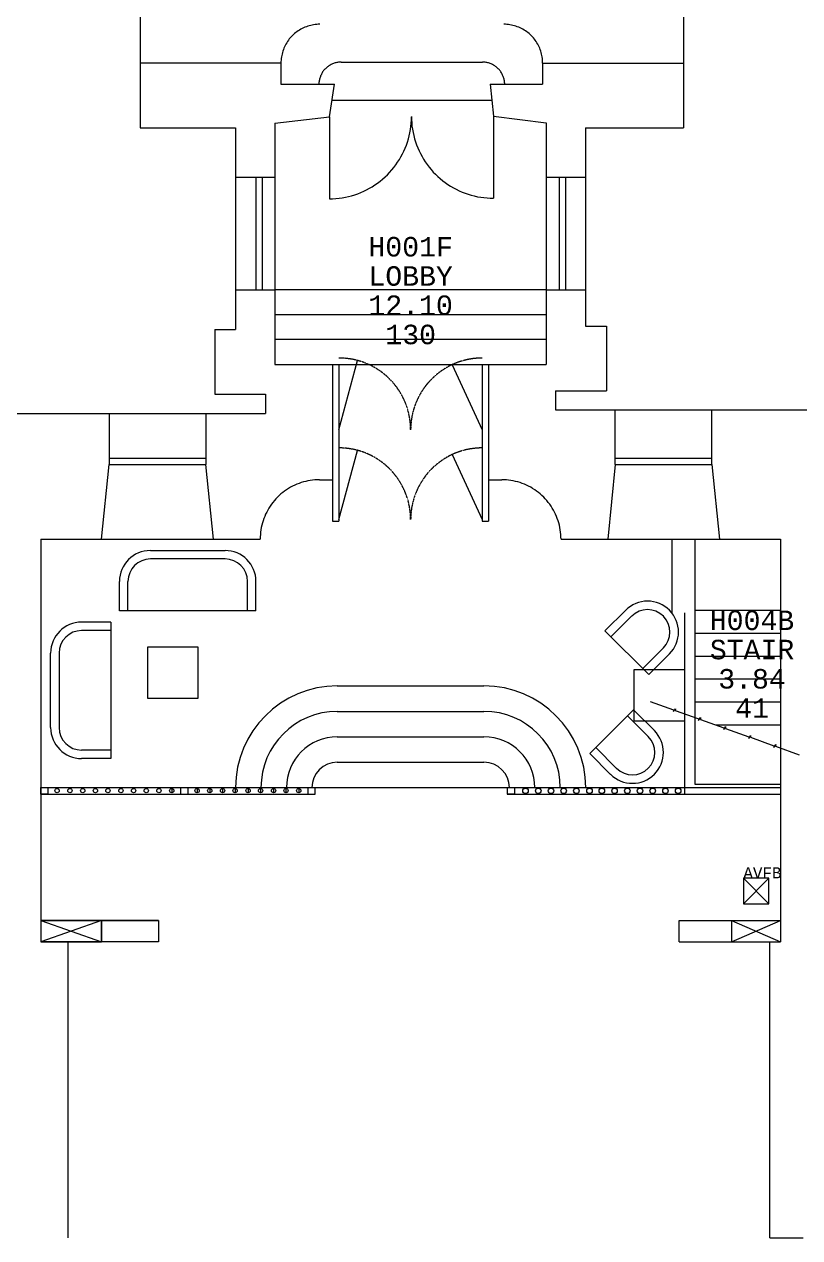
# Model space of a CAD drawing. Extents: x 0 to 84000, y 0 to 59400.
# Drawn here: x 36707 to 45853, y 34423 to 48735 of the extents above; entities that cross this region are included whole.
import ezdxf
from ezdxf.enums import TextEntityAlignment as Align

# ---------------------------------------------------------------- set-up
doc = ezdxf.new("R2010")
doc.units = 0
doc.header["$MEASUREMENT"] = 0
doc.linetypes.add('HIDDEN', pattern=[0.375, 0.25, -0.125])
doc.layers.get('0').update_dxf_attribs({"linetype": 'CONTINUOUS', "lineweight": 0})
for name, color, linetype, lineweight in [('001BUILDING', 7, 'CONTINUOUS', 0), ('001PARTITIONING', 5, 'CONTINUOUS', 0), ('725furniture', 4, 'CONTINUOUS', 0), ('RM$TXT', 7, 'CONTINUOUS', 0)]:
    doc.layers.add(name, color=color, linetype=linetype, lineweight=lineweight)
doc.styles.add('MONOTXT', font='monotxt.shx')

# ---------------------------------------------------------------- blocks, each defined once
blk = doc.blocks.new('19HH0214B')
at = {"linetype": 'HIDDEN'}
for p, q in [((33.167283, 844.359872), (-0.007547, 845.011352)), ((66.290959, 842.406457), (33.167283, 844.359872)), ((99.312407, 839.154118), (66.290959, 842.406457)), ((132.180711, 834.607871), (99.312407, 839.154118)), ((164.84519, 828.774726), (132.180711, 834.607871)), ((197.255477, 821.663677), (164.84519, 828.774726)), ((229.361599, 813.285688), (197.255477, 821.663677)), ((261.114051, 803.653679), (229.361599, 813.285688)), ((292.463871, 792.7825), (261.114051, 803.653679)), ((323.362721, 780.688914), (292.463871, 792.7825)), ((353.762958, 767.39157), (323.362721, 780.688914)), ((383.617706, 752.910969), (353.762958, 767.39157)), ((412.880931, 737.269441), (383.617706, 752.910969)), ((441.507512, 720.491104), (412.880931, 737.269441)), ((469.453309, 702.601828), (441.507512, 720.491104)), ((1248.487333, 720.481383), (1220.541913, 702.592372)), ((1277.113527, 737.25947), (1248.487333, 720.481383)), ((1306.376356, 752.900763), (1277.113527, 737.25947)), ((1336.230698, 767.381144), (1306.376356, 752.900763)), ((1366.630521, 780.678285), (1336.230698, 767.381144)), ((1397.52895, 792.771684), (1366.630521, 780.678285)), ((1428.878342, 803.642692), (1397.52895, 792.771684)), ((1460.630358, 813.274549), (1428.878342, 803.642692)), ((1492.736039, 821.652401), (1460.630358, 813.274549)), ((1525.145881, 828.763332), (1492.736039, 821.652401)), ((1557.80991, 834.596376), (1525.145881, 828.763332)), ((1590.677761, 839.14254), (1557.80991, 834.596376)), ((1623.698753, 842.394813), (1590.677761, 839.14254)), ((1656.82197, 844.348181), (1623.698753, 842.394813)), ((1689.99634, 844.999632), (1656.82197, 844.348181)), ((496.675231, 683.629197), (469.453309, 702.601828)), ((523.131304, 663.602466), (496.675231, 683.629197)), ((548.780735, 642.552515), (523.131304, 663.602466)), ((573.583974, 620.5118), (548.780735, 642.552515)), ((597.502777, 597.514308), (573.583974, 620.5118)), ((620.500261, 573.595498), (597.502777, 597.514308)), ((642.540968, 548.792252), (620.500261, 573.595498)), ((1069.496978, 573.587927), (1047.456562, 548.785039)), ((1092.494158, 597.50639), (1069.496978, 573.587927)), ((1116.412643, 620.503548), (1092.494158, 597.50639)), ((1141.215551, 642.543941), (1116.412643, 620.503548)), ((1166.864639, 663.593585), (1141.215551, 642.543941)), ((1193.320357, 683.620022), (1166.864639, 663.593585)), ((1220.541913, 702.592372), (1193.320357, 683.620022)), ((663.590911, 523.142815), (642.540968, 548.792252)), ((683.617634, 496.686735), (663.590911, 523.142815)), ((702.590256, 469.464807), (683.617634, 496.686735)), ((720.479524, 441.519005), (702.590256, 469.464807)), ((737.257852, 412.892418), (720.479524, 441.519005)), ((969.519021, 441.513329), (952.740908, 412.88715)), ((987.408058, 469.458732), (969.519021, 441.513329)), ((1006.380433, 496.680271), (987.408058, 469.458732)), ((1026.406895, 523.13597), (1006.380433, 496.680271)), ((1047.456562, 548.785039), (1026.406895, 523.13597)), ((752.899371, 383.629188), (737.257852, 412.892418)), ((767.379962, 353.774436), (752.899371, 383.629188)), ((780.677297, 323.374195), (767.379962, 353.774436)), ((792.770873, 292.475341), (780.677297, 323.374195)), ((803.642042, 261.125517), (792.770873, 292.475341)), ((897.228583, 292.471779), (886.357545, 261.122397)), ((909.32201, 323.370196), (897.228583, 292.471779)), ((922.619179, 353.770007), (909.32201, 323.370196)), ((937.099588, 383.624336), (922.619179, 353.770007)), ((952.740908, 412.88715), (937.099588, 383.624336)), ((813.274041, 229.373063), (803.642042, 261.125517)), ((821.65202, 197.266938), (813.274041, 229.373063)), ((828.763059, 164.856648), (821.65202, 197.266938)), ((834.596194, 132.192168), (828.763059, 164.856648)), ((861.236817, 164.85488), (855.403742, 132.190857)), ((868.347777, 197.264716), (861.236817, 164.85488)), ((876.72566, 229.37039), (868.347777, 197.264716)), ((886.357545, 261.122397), (876.72566, 229.37039)), ((839.14243, 99.323863), (834.596194, 132.192168)), ((842.394759, 66.302413), (839.14243, 99.323863)), ((844.348164, 33.178736), (842.394759, 66.302413)), ((844.999634, 0.003906), (844.348164, 33.178736)), ((845.651846, 33.178806), (845.000364, 0.004437)), ((847.605244, 66.302022), (845.651846, 33.178806)), ((850.857548, 99.323011), (847.605244, 66.302022)), ((855.403742, 132.190857), (850.857548, 99.323011))]:
    blk.add_line(p, q, dxfattribs=at)
at = {"linetype": 'Continuous'}
for p, q in [((-0.003149, 0.000844), (218.70076, 816.214844)), ((1332.88989, 765.83252), (1690.00122, 0.003175))]:
    blk.add_line(p, q, dxfattribs=at)
blk = doc.blocks.new('justhh00furn')
at = {"layer": '725furniture', "linetype": 'ByBlock', "lineweight": 0}
for p, q in [((27086, 15018), (27966, 15018)), ((27966, 14918), (27086, 14918)), ((26721, 14308), (26721, 14653)), ((26721, 14308), (26721, 14653)), ((26821, 14308), (26821, 14653)), ((28231, 14308), (28231, 14653)), ((28331, 14308), (28331, 14653)), ((32447, 14070), (32691, 14314)), ((26619, 14174), (26274, 14174)), ((26619, 14174), (26619, 12564)), ((28331, 14308), (26721, 14308)), ((32517, 14000), (32761, 14244)), ((26619, 14074), (26274, 14074)), ((32963, 13554), (32447, 14070)), ((25909, 12929), (25909, 13809)), ((26009, 13809), (26009, 12929)), ((32892, 13625), (33136, 13869)), ((32963, 13554), (33207, 13798)), ((32269, 12622), (32785, 13139)), ((32714, 13068), (32958, 12824)), ((32785, 13139), (33029, 12895)), ((26619, 12664), (26274, 12664)), ((32269, 12622), (32513, 12378)), ((32340, 12693), (32584, 12449)), ((26619, 12564), (26274, 12564)), ((26619, 12564), (26274, 12564))]:
    blk.add_line(p, q, dxfattribs=at)
at = {"layer": '725furniture', "lineweight": 0}
for p, q in [((27051, 13878), (27051, 13278)), ((27651, 13878), (27051, 13878)), ((27651, 13278), (27651, 13878)), ((32788, 13611), (32788, 13011)), ((33388, 13611), (32788, 13611)), ((33388, 13011), (33388, 13611)), ((27051, 13278), (27651, 13278)), ((33275, 13132), (33275, 13132)), ((32788, 13011), (33388, 13011))]:
    blk.add_line(p, q, dxfattribs=at)
at = {"layer": '725furniture', "linetype": 'ByBlock', "lineweight": 0}
for centre, radius, start, end in [((27086, 14653), 365, 90, 180), ((27086, 14653), 265, 90, 180), ((27966, 14653), 365, 0, 90), ((27966, 14653), 265, 0, 90), ((26274, 13809), 365, 90, 180), ((26274, 13809), 265, 90, 180), ((26274, 12929), 365, 180, 270), ((26274, 12929), 265, 180, 270)]:
    blk.add_arc(centre, radius, start, end, dxfattribs=at)
for centre, major_axis, start_param, end_param in [((32949, 14056), (258, 258), 6.283185, 7.853982), ((32949, 14056), (187, 187), 0, 1.570796), ((32949, 14056), (258, 258), 4.712389, 6.283185), ((32949, 14056), (187, 187), 4.712389, 6.283185), ((32771, 12637), (-258, 258), 3.141593, 4.712389), ((32771, 12637), (187, 187), 4.712389, 6.283185), ((32771, 12637), (258, 258), 3.141593, 4.712389), ((32771, 12637), (187, 187), 3.141593, 4.712389)]:
    blk.add_ellipse(centre, major_axis=major_axis, ratio=1, start_param=start_param, end_param=end_param, dxfattribs=at)
blk = doc.blocks.new('650av')
at = {"linetype": 'ByBlock', "lineweight": 0}
for p, q in [((34079, 11152), (34379, 10852)), ((34079, 10852), (34379, 11152)), ((34379, 11152), (34079, 11152)), ((34079, 11152), (34079, 10852)), ((34379, 10852), (34379, 11152)), ((34079, 10852), (34379, 10852))]:
    blk.add_line(p, q, dxfattribs=at)
at = {"lineweight": 0, "style": 'MONOTXT'}
blk.add_text('AVFB', height=130, dxfattribs=at).set_placement((34079, 11152))

msp = doc.modelspace()

# ---------------------------------------------------------------- linework, layer by layer
at = {"layer": '001BUILDING', "linetype": 'Continuous'}
for p, q in [((38073, 52092), (38073, 48278)), ((44481, 52092), (44481, 48277)), ((39953, 48667), (39938, 48658)), ((39968, 48676), (39953, 48667)), ((39984, 48685), (39968, 48676)), ((40000, 48693), (39984, 48685)), ((40017, 48700), (40000, 48693)), ((40034, 48706), (40017, 48700)), ((40051, 48712), (40034, 48706)), ((40068, 48718), (40051, 48712)), ((40085, 48722), (40068, 48718)), ((40103, 48726), (40085, 48722)), ((40120, 48729), (40103, 48726)), ((40138, 48731), (40120, 48729)), ((40156, 48733), (40138, 48731)), ((40174, 48734), (40156, 48733)), ((40192, 48735), (40174, 48734)), ((42382, 48734), (42364, 48735)), ((42400, 48733), (42382, 48734)), ((42418, 48731), (42400, 48733)), ((42435, 48729), (42418, 48731)), ((42453, 48726), (42435, 48729)), ((42471, 48722), (42453, 48726)), ((42488, 48717), (42471, 48722)), ((42505, 48712), (42488, 48717)), ((42522, 48706), (42505, 48712)), ((42539, 48700), (42522, 48706)), ((42555, 48693), (42539, 48700)), ((42571, 48685), (42555, 48693)), ((42587, 48676), (42571, 48685)), ((42603, 48667), (42587, 48676)), ((42618, 48658), (42603, 48667)), ((39812, 48532), (39802, 48516)), ((39822, 48546), (39812, 48532)), ((39833, 48561), (39822, 48546)), ((39844, 48574), (39833, 48561)), ((39856, 48588), (39844, 48574)), ((39869, 48601), (39856, 48588)), ((39881, 48613), (39869, 48601)), ((39895, 48625), (39881, 48613)), ((39909, 48637), (39895, 48625)), ((39923, 48647), (39909, 48637)), ((39938, 48658), (39923, 48647)), ((42633, 48647), (42618, 48658)), ((42647, 48636), (42633, 48647)), ((42661, 48625), (42647, 48636)), ((42674, 48613), (42661, 48625)), ((42687, 48601), (42674, 48613)), ((42700, 48588), (42687, 48601)), ((42712, 48574), (42700, 48588)), ((42723, 48560), (42712, 48574)), ((42734, 48546), (42723, 48560)), ((42744, 48531), (42734, 48546)), ((42754, 48516), (42744, 48531)), ((39747, 48384), (39743, 48367)), ((39752, 48402), (39747, 48384)), ((39757, 48419), (39752, 48402)), ((39763, 48436), (39757, 48419)), ((39769, 48452), (39763, 48436)), ((39777, 48469), (39769, 48452)), ((39784, 48485), (39777, 48469)), ((39793, 48501), (39784, 48485)), ((39802, 48516), (39793, 48501)), ((42763, 48501), (42754, 48516)), ((42771, 48485), (42763, 48501)), ((42779, 48469), (42771, 48485)), ((42786, 48452), (42779, 48469)), ((42793, 48436), (42786, 48452)), ((42799, 48419), (42793, 48436)), ((42804, 48401), (42799, 48419)), ((42808, 48384), (42804, 48401)), ((42812, 48367), (42808, 48384)), ((38073, 48278), (38073, 47512)), ((38073, 48278), (39735, 48278)), ((39736, 48313), (39735, 48295)), ((39735, 48295), (39735, 48278)), ((39735, 48278), (39735, 48028)), ((39738, 48331), (39736, 48313)), ((39740, 48349), (39738, 48331)), ((39743, 48367), (39740, 48349)), ((40282, 48232), (40274, 48225)), ((40290, 48238), (40282, 48232)), ((40298, 48244), (40290, 48238)), ((40307, 48249), (40298, 48244)), ((40316, 48254), (40307, 48249)), ((40325, 48259), (40316, 48254)), ((40334, 48264), (40325, 48259)), ((40343, 48268), (40334, 48264)), ((40353, 48271), (40343, 48268)), ((40362, 48275), (40353, 48271)), ((40372, 48278), (40362, 48275)), ((40382, 48280), (40372, 48278)), ((40392, 48283), (40382, 48280)), ((40402, 48284), (40392, 48283)), ((40412, 48286), (40402, 48284)), ((40422, 48287), (40412, 48286)), ((40432, 48287), (40422, 48287)), ((40443, 48288), (40432, 48287)), ((40443, 48287), (42113, 48287)), ((42123, 48287), (42113, 48287)), ((42134, 48287), (42123, 48287)), ((42144, 48286), (42134, 48287)), ((42154, 48284), (42144, 48286)), ((42164, 48282), (42154, 48284)), ((42174, 48280), (42164, 48282)), ((42184, 48278), (42174, 48280)), ((42193, 48275), (42184, 48278)), ((42203, 48271), (42193, 48275)), ((42213, 48268), (42203, 48271)), ((42222, 48263), (42213, 48268)), ((42231, 48259), (42222, 48263)), ((42240, 48254), (42231, 48259)), ((42249, 48249), (42240, 48254)), ((42258, 48244), (42249, 48249)), ((42266, 48238), (42258, 48244)), ((42274, 48232), (42266, 48238)), ((42282, 48225), (42274, 48232)), ((42815, 48349), (42812, 48367)), ((42818, 48331), (42815, 48349)), ((42820, 48313), (42818, 48331)), ((42821, 48295), (42820, 48313)), ((42821, 48277), (42821, 48295)), ((42821, 48277), (42821, 48027)), ((42821, 48277), (44481, 48277)), ((44481, 48277), (44481, 47514)), ((40190, 48088), (40188, 48078)), ((40192, 48098), (40190, 48088)), ((40195, 48108), (40192, 48098)), ((40199, 48118), (40195, 48108)), ((40202, 48127), (40199, 48118)), ((40207, 48136), (40202, 48127)), ((40211, 48146), (40207, 48136)), ((40216, 48155), (40211, 48146)), ((40221, 48163), (40216, 48155)), ((40226, 48172), (40221, 48163)), ((40232, 48180), (40226, 48172)), ((40238, 48189), (40232, 48180)), ((40245, 48196), (40238, 48189)), ((40252, 48204), (40245, 48196)), ((40259, 48211), (40252, 48204)), ((40266, 48218), (40259, 48211)), ((40274, 48225), (40266, 48218)), ((42290, 48218), (42282, 48225)), ((42297, 48211), (42290, 48218)), ((42304, 48204), (42297, 48211)), ((42311, 48196), (42304, 48204)), ((42317, 48188), (42311, 48196)), ((42323, 48180), (42317, 48188)), ((42329, 48172), (42323, 48180)), ((42335, 48163), (42329, 48172)), ((42340, 48154), (42335, 48163)), ((42345, 48145), (42340, 48154)), ((42349, 48136), (42345, 48145)), ((42353, 48127), (42349, 48136)), ((42357, 48117), (42353, 48127)), ((42360, 48108), (42357, 48117)), ((42363, 48098), (42360, 48108)), ((42366, 48088), (42363, 48098)), ((42368, 48078), (42366, 48088)), ((39735, 48028), (40366, 48028)), ((40184, 48058), (40183, 48048)), ((40183, 48048), (40183, 48038)), ((40183, 48038), (40183, 48028)), ((40186, 48068), (40184, 48058)), ((40188, 48078), (40186, 48068)), ((40306, 47644), (40366, 48028)), ((42200, 48027), (42821, 48027)), ((42200, 48027), (42241, 47650)), ((42370, 48068), (42368, 48078)), ((42371, 48058), (42370, 48068)), ((42372, 48048), (42371, 48058)), ((42373, 48038), (42372, 48048)), ((42373, 48027), (42373, 48038)), ((40336, 47839), (42220, 47839)), ((39664, 47568), (40306, 47644)), ((39664, 47568), (39664, 44723)), ((42241, 47650), (42864, 47572)), ((42864, 47572), (42864, 44723)), ((38073, 47512), (39200, 47512)), ((39200, 47512), (39200, 45136)), ((43327, 47514), (44481, 47514)), ((43327, 47514), (43327, 45173)), ((39200, 46933), (39664, 46933)), ((39439, 46933), (39439, 45603)), ((39514, 46933), (39514, 45603)), ((42864, 46933), (43327, 46933)), ((43014, 46933), (43014, 45603)), ((43089, 46933), (43089, 45603)), ((39200, 45603), (39664, 45603)), ((42864, 45603), (39664, 45603)), ((42864, 45603), (43327, 45603)), ((42864, 45309), (39664, 45309)), ((38953, 45136), (39200, 45136)), ((38953, 45136), (38953, 44371)), ((43327, 45173), (43574, 45173)), ((43574, 45173), (43574, 44413)), ((42864, 45016), (39664, 45016)), ((39664, 44723), (42864, 44723)), ((40344, 44723), (40344, 42873)), ((40419, 44723), (40419, 42873)), ((42109, 44723), (42109, 42873)), ((42184, 44723), (42184, 42873)), ((38953, 44371), (39553, 44371)), ((39553, 44371), (39553, 44144)), ((42974, 44413), (42974, 44186)), ((42974, 44413), (43574, 44413)), ((35968, 44144), (39553, 44144)), ((37710, 44144), (37710, 43543)), ((38850, 44144), (38850, 43543)), ((42974, 44186), (46651, 44186)), ((43678, 43543), (43678, 44186)), ((44818, 43543), (44818, 44186)), ((37620, 42663), (37710, 43543)), ((37710, 43618), (38850, 43618)), ((37710, 43543), (38850, 43543)), ((38940, 42663), (38850, 43543)), ((43678, 43543), (43588, 42662)), ((43678, 43618), (44818, 43618)), ((43678, 43543), (44818, 43543)), ((44818, 43543), (44908, 42663)), ((39778, 43229), (39757, 43213)), ((39801, 43245), (39778, 43229)), ((39824, 43260), (39801, 43245)), ((39848, 43274), (39824, 43260)), ((39872, 43287), (39848, 43274)), ((39897, 43299), (39872, 43287)), ((39922, 43310), (39897, 43299)), ((39948, 43320), (39922, 43310)), ((39974, 43329), (39948, 43320)), ((40000, 43337), (39974, 43329)), ((40027, 43343), (40000, 43337)), ((40053, 43349), (40027, 43343)), ((40080, 43354), (40053, 43349)), ((40108, 43358), (40080, 43354)), ((40135, 43361), (40108, 43358)), ((40162, 43362), (40135, 43361)), ((40190, 43363), (40162, 43362)), ((40190, 43363), (40344, 43363)), ((42184, 43363), (42338, 43363)), ((42365, 43362), (42338, 43363)), ((42393, 43361), (42365, 43362)), ((42420, 43358), (42393, 43361)), ((42447, 43354), (42420, 43358)), ((42474, 43349), (42447, 43354)), ((42501, 43343), (42474, 43349)), ((42528, 43337), (42501, 43343)), ((42554, 43329), (42528, 43337)), ((42580, 43320), (42554, 43329)), ((42606, 43310), (42580, 43320)), ((42631, 43299), (42606, 43310)), ((42655, 43287), (42631, 43299)), ((42680, 43274), (42655, 43287)), ((42703, 43260), (42680, 43274)), ((42727, 43245), (42703, 43260)), ((42749, 43229), (42727, 43245)), ((42771, 43213), (42749, 43229)), ((39640, 43096), (39624, 43074)), ((39658, 43117), (39640, 43096)), ((39676, 43138), (39658, 43117)), ((39695, 43158), (39676, 43138)), ((39715, 43177), (39695, 43158)), ((39735, 43195), (39715, 43177)), ((39757, 43213), (39735, 43195)), ((42792, 43195), (42771, 43213)), ((42813, 43177), (42792, 43195)), ((42833, 43158), (42813, 43177)), ((42852, 43138), (42833, 43158)), ((42870, 43117), (42852, 43138)), ((42887, 43096), (42870, 43117)), ((42904, 43074), (42887, 43096)), ((39554, 42956), (39543, 42931)), ((39566, 42981), (39554, 42956)), ((39579, 43005), (39566, 42981)), ((39593, 43029), (39579, 43005)), ((39608, 43052), (39593, 43029)), ((39624, 43074), (39608, 43052)), ((42920, 43052), (42904, 43074)), ((42935, 43029), (42920, 43052)), ((42948, 43005), (42935, 43029)), ((42961, 42981), (42948, 43005)), ((42973, 42956), (42961, 42981)), ((42984, 42931), (42973, 42956)), ((39503, 42799), (39499, 42772)), ((39509, 42826), (39503, 42799)), ((39516, 42853), (39509, 42826)), ((39524, 42879), (39516, 42853)), ((39533, 42905), (39524, 42879)), ((39543, 42931), (39533, 42905)), ((40344, 42873), (40419, 42873)), ((42109, 42873), (42184, 42873)), ((42994, 42905), (42984, 42931)), ((43003, 42879), (42994, 42905)), ((43011, 42853), (43003, 42879)), ((43018, 42826), (43011, 42853)), ((43024, 42799), (43018, 42826)), ((43029, 42772), (43024, 42799)), ((36904, 42663), (36904, 38163)), ((36904, 42663), (39490, 42663)), ((39492, 42718), (39490, 42690)), ((39490, 42690), (39490, 42663)), ((39495, 42745), (39492, 42718)), ((39499, 42772), (39495, 42745)), ((43033, 42745), (43029, 42772)), ((43036, 42718), (43033, 42745)), ((43037, 42690), (43036, 42718)), ((43038, 42663), (43037, 42690)), ((43038, 42663), (45624, 42663)), ((44344, 42663), (44344, 41793)), ((44614, 42663), (44614, 41823)), ((45624, 42663), (45624, 38163)), ((44494, 41793), (44494, 39653)), ((44614, 41823), (45624, 41823)), ((44614, 41823), (44614, 39773)), ((44614, 41553), (45624, 41553)), ((44614, 41283), (45624, 41283)), ((44614, 41013), (45624, 41013)), ((44089, 40747), (44366, 40649)), ((44364, 40628), (44387, 40662)), ((44366, 40649), (44364, 40628)), ((44387, 40662), (44385, 40642)), ((44614, 40743), (45624, 40743)), ((44385, 40642), (44385, 40642)), ((44385, 40642), (44662, 40543)), ((44660, 40522), (44683, 40557)), ((44662, 40543), (44660, 40522)), ((44683, 40557), (44681, 40536)), ((44681, 40536), (44681, 40536)), ((44681, 40536), (44958, 40437)), ((44858, 40473), (45624, 40473)), ((44956, 40417), (44978, 40451)), ((44958, 40437), (44956, 40417)), ((44978, 40451), (44976, 40430)), ((44976, 40430), (44976, 40430)), ((44976, 40430), (45253, 40332)), ((45251, 40311), (45274, 40345)), ((45253, 40332), (45251, 40311)), ((45274, 40345), (45272, 40325)), ((45272, 40325), (45272, 40325)), ((45272, 40325), (45549, 40226)), ((45547, 40205), (45570, 40240)), ((45549, 40226), (45547, 40205)), ((45570, 40240), (45568, 40219)), ((45568, 40219), (45845, 40120)), ((44494, 39653), (45624, 39653)), ((44614, 39773), (45624, 39773)), ((36904, 38163), (38290, 38163)), ((38290, 38163), (38290, 37913)), ((44430, 38163), (45624, 38163)), ((44430, 37913), (44430, 38163)), ((37220, 37913), (37220, 34423)), ((38290, 37913), (37220, 37913)), ((44430, 37913), (45500, 37913)), ((45500, 34423), (45500, 37913)), ((45500, 34423), (45895, 34423))]:
    msp.add_line(p, q, dxfattribs=at)
at = {"layer": '001PARTITIONING', "linetype": 'Continuous'}
for p, q in [((40306, 47644), (40306, 46677)), ((41261, 47493), (41267, 47530)), ((41267, 47530), (41270, 47568)), ((41270, 47568), (41273, 47606)), ((41273, 47647), (41274, 47609)), ((41273, 47606), (41273, 47644)), ((41274, 47609), (41277, 47571)), ((41277, 47571), (41280, 47534)), ((41280, 47534), (41286, 47496)), ((42241, 47650), (42241, 46683)), ((41226, 47345), (41237, 47382)), ((41237, 47382), (41247, 47418)), ((41247, 47418), (41255, 47455)), ((41255, 47455), (41261, 47493)), ((41286, 47496), (41292, 47459)), ((41292, 47459), (41301, 47422)), ((41301, 47422), (41310, 47385)), ((41310, 47385), (41321, 47349)), ((41168, 47205), (41184, 47239)), ((41184, 47239), (41200, 47274)), ((41200, 47274), (41214, 47309)), ((41214, 47309), (41226, 47345)), ((41321, 47349), (41334, 47313)), ((41334, 47313), (41348, 47278)), ((41348, 47278), (41363, 47243)), ((41363, 47243), (41380, 47209)), ((41089, 47075), (41110, 47107)), ((41110, 47107), (41131, 47139)), ((41131, 47139), (41150, 47171)), ((41150, 47171), (41168, 47205)), ((41380, 47209), (41398, 47176)), ((41398, 47176), (41417, 47143)), ((41417, 47143), (41437, 47111)), ((41437, 47111), (41459, 47080)), ((40963, 46934), (40990, 46960)), ((40990, 46960), (41016, 46987)), ((41016, 46987), (41042, 47016)), ((41042, 47016), (41066, 47045)), ((41066, 47045), (41089, 47075)), ((41459, 47080), (41482, 47050)), ((41482, 47050), (41506, 47021)), ((41506, 47021), (41531, 46992)), ((41531, 46992), (41558, 46965)), ((41558, 46965), (41585, 46939)), ((40745, 46782), (40779, 46800)), ((40779, 46800), (40811, 46819)), ((40811, 46819), (40843, 46840)), ((40843, 46840), (40875, 46861)), ((40875, 46861), (40905, 46884)), ((40905, 46884), (40934, 46908)), ((40934, 46908), (40963, 46934)), ((41585, 46939), (41613, 46914)), ((41613, 46914), (41643, 46890)), ((41643, 46890), (41673, 46867)), ((41673, 46867), (41704, 46845)), ((41704, 46845), (41736, 46825)), ((41736, 46825), (41769, 46806)), ((41769, 46806), (41802, 46788)), ((40306, 46677), (40344, 46677)), ((40344, 46677), (40382, 46680)), ((40382, 46680), (40420, 46683)), ((40420, 46683), (40457, 46689)), ((40457, 46689), (40495, 46695)), ((40495, 46695), (40532, 46703)), ((40532, 46703), (40568, 46713)), ((40568, 46713), (40605, 46724)), ((40605, 46724), (40641, 46736)), ((40641, 46736), (40676, 46750)), ((40676, 46750), (40711, 46766)), ((40711, 46766), (40745, 46782)), ((41802, 46788), (41836, 46771)), ((41836, 46771), (41871, 46756)), ((41871, 46756), (41907, 46742)), ((41907, 46742), (41942, 46730)), ((41942, 46730), (41979, 46719)), ((41979, 46719), (42015, 46710)), ((42015, 46710), (42052, 46701)), ((42052, 46701), (42090, 46695)), ((42090, 46695), (42127, 46690)), ((42127, 46690), (42165, 46686)), ((42165, 46686), (42203, 46684)), ((42203, 46684), (42241, 46683))]:
    msp.add_line(p, q, dxfattribs=at)
at = {"layer": '001PARTITIONING', "lineweight": 0}
for p, q in [((40399, 40931), (42129, 40931)), ((40399, 40631), (42129, 40631)), ((40399, 40331), (42129, 40331)), ((40399, 40031), (42129, 40031)), ((36904, 39653), (36904, 39733)), ((36904, 39733), (36984, 39733)), ((36904, 39733), (40417, 39733)), ((36984, 39653), (36904, 39653)), ((36904, 39653), (40130, 39653)), ((36984, 39733), (36984, 39653)), ((38446, 39723), (38446, 39672)), ((38555, 39652), (38555, 39732)), ((38555, 39732), (38635, 39732)), ((38635, 39652), (38555, 39652)), ((38635, 39732), (38635, 39652)), ((38746, 39723), (38746, 39672)), ((38895, 39723), (38895, 39672)), ((39046, 39723), (39046, 39672)), ((39194, 39723), (39194, 39672)), ((39199, 39731), (43329, 39731)), ((39346, 39723), (39346, 39672)), ((39493, 39723), (39493, 39672)), ((39646, 39723), (39646, 39672)), ((39794, 39723), (39794, 39672)), ((39944, 39723), (39944, 39672)), ((40055, 39652), (40055, 39732)), ((40055, 39732), (40135, 39732)), ((40135, 39652), (40055, 39652)), ((40135, 39732), (40135, 39652)), ((40149, 39731), (40399, 39731)), ((42404, 39733), (45624, 39733)), ((42404, 39653), (45624, 39653)), ((42407, 39653), (42407, 39733)), ((42407, 39733), (42487, 39733)), ((42487, 39653), (42407, 39653)), ((42487, 39733), (42487, 39653)), ((36904, 38163), (36904, 37914)), ((38290, 38163), (36904, 38163)), ((37618, 38163), (36904, 37914)), ((36904, 38163), (37618, 37912)), ((36904, 38163), (36904, 37914)), ((36904, 38163), (38290, 38163)), ((37618, 37912), (37618, 38163)), ((37618, 37912), (37618, 38163)), ((37618, 38163), (37618, 37912)), ((38290, 38163), (38290, 37913)), ((44430, 37913), (44430, 38163)), ((44430, 38163), (45624, 38163)), ((45050, 37914), (45624, 38163)), ((45050, 38163), (45624, 37913)), ((45050, 38163), (45050, 37914)), ((45624, 38163), (45624, 37913)), ((36904, 37914), (37618, 37912)), ((37220, 37913), (36904, 37914)), ((38290, 37913), (37220, 37913)), ((44430, 37913), (45500, 37913)), ((45500, 37913), (45624, 37913))]:
    msp.add_line(p, q, dxfattribs=at)
for centre, radius in [((37094, 39697), 25.5), ((37245, 39697), 25.5), ((37397, 39697), 25.5), ((37397, 39697), 25.5), ((37546, 39697), 25.5), ((37546, 39697), 25.5), ((37694, 39697), 25.5), ((37694, 39697), 25.5), ((37847, 39697), 25.5), ((37847, 39697), 25.5), ((37997, 39697), 25.5), ((37997, 39697), 25.5), ((38146, 39697), 25.5), ((38146, 39697), 25.5), ((38296, 39697), 25.5), ((38296, 39697), 25.5), ((38446, 39697), 25.5), ((38446, 39697), 25.5), ((38746, 39697), 25.5), ((38746, 39697), 25.5), ((38895, 39697), 25.5), ((38895, 39697), 25.5), ((39046, 39697), 25.5), ((39046, 39697), 25.5), ((39194, 39697), 25.5), ((39194, 39697), 25.5), ((39346, 39697), 25.5), ((39346, 39697), 25.5), ((39494, 39697), 25.5), ((39494, 39697), 25.5), ((39647, 39697), 25.5), ((39647, 39697), 25.5), ((39794, 39697), 25.5), ((39794, 39697), 25.5), ((39944, 39697), 25.5), ((39944, 39697), 25.5), ((42619, 39693), 32.5), ((42769, 39693), 32.5), ((42919, 39693), 32.5), ((43069, 39693), 32.5), ((43219, 39693), 32.5), ((43373, 39693), 32.5), ((43519, 39693), 32.5), ((43669, 39693), 32.5), ((43819, 39693), 32.5), ((43969, 39693), 32.5), ((44119, 39693), 32.5), ((44269, 39693), 32.5), ((44419, 39693), 32.5)]:
    msp.add_circle(centre, radius, dxfattribs=at)
for centre, radius, start, end in [((40399, 39731), 1200, 90, 179.9994), ((42129, 39731), 1200, 0.0006, 90), ((40399, 39731), 900, 90, 179.9981), ((42129, 39731), 900, 0.0019, 90), ((40399, 39731), 600, 90, 179.9981), ((42129, 39731), 600, 0.0019, 90), ((40399, 39731), 300, 90, 179.9981), ((42129, 39731), 300, 0.0019, 90)]:
    msp.add_arc(centre, radius, start, end, dxfattribs=at)

# ---------------------------------------------------------------- block references
msp.add_blockref('justhh00furn', (11109, 27510))
at = {"layer": '001PARTITIONING', "linetype": 'Continuous', "xscale": 0.999998, "yscale": 0.999998, "zscale": 0.999998, "rotation": 359.999868}
for p in [(40419, 43953), (40419, 42893)]:
    msp.add_blockref('19HH0214B', p, dxfattribs=at)
at = {"layer": '725furniture'}
msp.add_blockref('650av', (11109, 27510), dxfattribs=at)

# ---------------------------------------------------------------- texts
at = {"layer": 'RM$TXT', "style": 'MONOTXT'}
for s, p in [('H001F', (41264, 45996)), ('LOBBY', (41264, 45651)), ('12.10', (41264, 45306)), ('130', (41264, 44961)), ('H004B', (45290, 41590)), ('STAIR', (45290, 41245)), ('3.84', (45290, 40900)), ('41', (45290, 40555))]:
    msp.add_text(s, height=230, dxfattribs=at).set_placement(p, align=Align.CENTER)

doc.saveas('drawing.dxf')
